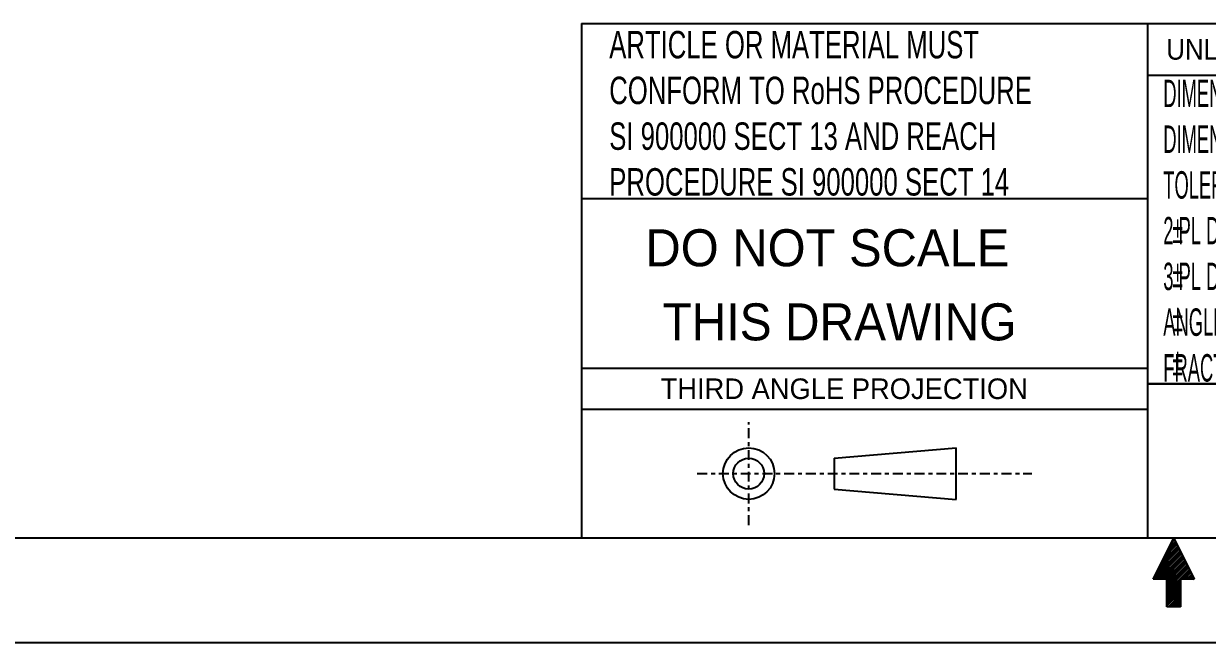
# Model space of a CAD drawing. Header units: inches. Extents: x -1574 to 492, y -294 to 234.
# Drawn here: x -55.16 to -25.21, y 151.59 to 167.25 of the extents above; entities that cross this region are included whole.
import ezdxf

# ---------------------------------------------------------------- set-up
doc = ezdxf.new("R2010")
doc.units = ezdxf.units.IN
doc.header["$MEASUREMENT"] = 0
doc.linetypes.add('CENTER', pattern=[0.4, 0.25, -0.05, 0.05, -0.05])
doc.layers.add('frame', color=7, linetype='Continuous')
doc.styles.get("Standard").update_dxf_attribs({"font": 'ARIAL.TTF'})
doc.styles.add('TEXTSTYLE_2', font='txt', dxfattribs={"width": 0.7})
doc.styles.add('TEXTSTYLE_3', font='txt', dxfattribs={"width": 0.5})

msp = doc.modelspace()

# ---------------------------------------------------------------- linework, layer by layer
at = {"layer": 'frame', "color": 7, "linetype": 'Continuous'}
for p, q in [((-41.04407, 167.24908), (28.60883, 167.24908)), ((-41.04407, 167.24908), (-41.04407, 154.22476)), ((-26.71849, 167.24908), (-26.71849, 154.22476)), ((-26.71849, 165.94665), (-13.69416, 165.94665)), ((-26.71849, 165.94665), (-26.71849, 158.13204)), ((-26.71849, 165.94665), (1.93502, 165.94665)), ((-41.04407, 162.82484), (-26.71849, 162.82484)), ((-41.04407, 158.52682), (-26.71849, 158.52682)), ((-26.71849, 158.14247), (-13.69416, 158.14247)), ((-26.71849, 158.13204), (-13.69416, 158.13204)), ((-41.04407, 157.48487), (-26.71849, 157.48487)), ((-34.65204, 156.24756), (-31.56108, 156.50805)), ((-31.56108, 155.20561), (-31.56108, 156.50805)), ((-34.65204, 156.24756), (-34.65204, 155.4661)), ((-34.65204, 155.4661), (-31.56108, 155.20561)), ((28.6783, 154.22476), (-80.79547, 154.22476)), ((-26.57956, 153.18281), (-26.05858, 154.22476)), ((-26.48068, 153.38058), (-25.91788, 153.94336)), ((-26.42174, 153.49846), (-25.93753, 153.98265)), ((-26.36279, 153.61634), (-25.95718, 154.02195)), ((-26.30385, 153.73422), (-25.97683, 154.06124)), ((-26.24491, 153.85211), (-25.99648, 154.10054)), ((-26.18598, 153.96999), (-26.01612, 154.13983)), ((-26.12703, 154.08787), (-26.03577, 154.17913)), ((-26.06808, 154.20576), (-26.05542, 154.21842)), ((-26.05858, 154.22476), (-25.53761, 153.18281)), ((-26.56056, 153.18281), (-25.87859, 153.86477)), ((-26.53962, 153.2627), (-25.89824, 153.90407)), ((-26.50162, 153.18281), (-25.85894, 153.82548)), ((-26.44268, 153.18281), (-25.83929, 153.78618)), ((-26.38374, 153.18281), (-25.81965, 153.74689)), ((-26.3248, 153.18281), (-25.8, 153.70759)), ((-26.26586, 153.18281), (-25.78035, 153.6683)), ((-26.23224, 153.15748), (-25.76071, 153.62901)), ((-26.23224, 153.09854), (-25.74106, 153.58971)), ((-26.23224, 153.0396), (-25.72141, 153.55042)), ((-26.23224, 152.98066), (-25.70177, 153.51112)), ((-26.23224, 152.92172), (-25.68212, 153.47183)), ((-26.23224, 152.86278), (-25.66247, 153.43253)), ((-25.85326, 153.18281), (-25.64283, 153.39324)), ((-25.79431, 153.18281), (-25.62318, 153.35394)), ((-26.23224, 153.18281), (-26.57956, 153.18281)), ((-26.23224, 152.48818), (-26.23224, 153.18281)), ((-26.23224, 152.80383), (-25.88493, 153.15114)), ((-26.23224, 152.74489), (-25.88493, 153.0922)), ((-26.23224, 152.68595), (-25.88493, 153.03326)), ((-25.53761, 153.18281), (-25.88493, 153.18281)), ((-25.88493, 153.18281), (-25.88493, 152.48818)), ((-25.73538, 153.18281), (-25.60353, 153.31465)), ((-25.67643, 153.18281), (-25.58388, 153.27536)), ((-25.61749, 153.18281), (-25.56424, 153.23606)), ((-25.55855, 153.18281), (-25.54459, 153.19677)), ((-26.23224, 152.62701), (-25.88493, 152.97432)), ((-26.23224, 152.56807), (-25.88493, 152.91538)), ((-26.23224, 152.50913), (-25.88493, 152.85644)), ((-26.19426, 152.48818), (-25.88493, 152.7975)), ((-26.13532, 152.48818), (-25.88493, 152.73856)), ((-25.88493, 152.48818), (-26.23224, 152.48818)), ((-26.07638, 152.48818), (-25.88493, 152.67962)), ((-26.01743, 152.48818), (-25.88493, 152.62068)), ((-25.95848, 152.48818), (-25.88493, 152.56174)), ((-25.89954, 152.48818), (-25.88493, 152.5028)), ((-85.10218, 151.58516), (32.98501, 151.58516))]:
    msp.add_line(p, q, dxfattribs=at)
at = {"layer": 'frame', "color": 7, "linetype": 'CENTER'}
for p, q in [((-36.81117, 154.5544), (-36.81117, 157.15926)), ((-38.1136, 155.85683), (-29.64779, 155.85683))]:
    msp.add_line(p, q, dxfattribs=at)
at = {"layer": 'frame', "color": 7, "linetype": 'Continuous'}
for radius in [0.65122, 0.39073]:
    msp.add_circle((-36.81117, 155.85683), radius, dxfattribs=at)

# ---------------------------------------------------------------- texts
for s, height, width, p in [('UNLESS OTHERWISE SPECIFIED ', 0.5209729, 0.9, (-26.24811, 166.33736)), ('DO NOT SCALE ', 0.9377512, 0.943975, (-39.4251, 161.10562)), ('THIS DRAWING ', 0.9377512, 0.925239, (-38.9927, 159.23013)), ('THIRD ANGLE PROJECTION ', 0.5209729, 0.949653, (-39.04133, 157.74536))]:
    msp.add_text(s, height=height, dxfattribs=dict(at, width=width)).set_placement(p)
at = {"layer": 'frame', "color": 7, "linetype": 'Continuous', "style": 'TEXTSTYLE_3', "width": 0.525641}
for p in [(-29.35142, 161.69203), (-29.35142, 160.57566), (-29.35142, 159.45929), (-29.35142, 158.34291)]:
    msp.add_text('                        %%p ', height=0.6946305, dxfattribs=at).set_placement(p)
at = {"layer": 'frame', "color": 7, "linetype": 'Continuous', "char_height": 0.6946305, "attachment_point": 1}
for s, insert, width, style in [('ARTICLE OR MATERIAL MUST\\PCONFORM TO RoHS PROCEDURE\\PSI 900000 SECT 13 AND REACH\\PPROCEDURE SI 900000 SECT 14', (-40.34025, 167.06467), 13.1285168, 'TEXTSTYLE_2'), ('DIMENSIONS ARE IN INCHES.\\PDIMENSIONS IN [] ARE IN MM.\\PTOLERANCES ON:\\P2 PL DECIMALS\\P3 PL DECIMALS\\PANGLES\\PFRACTIONS', (-26.32271, 165.8298), 9.377512, 'TEXTSTYLE_3')]:
    msp.add_mtext(s, dxfattribs=dict(at, insert=insert, width=width, style=style))

doc.saveas('drawing.dxf')
